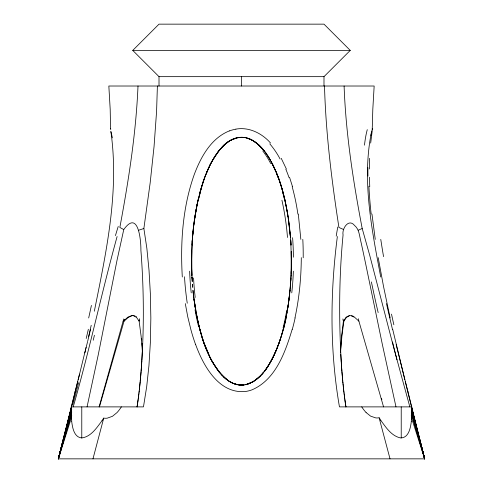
<?xml version="1.0" encoding="UTF-8"?>
<svg xmlns="http://www.w3.org/2000/svg" width="483" height="483" viewBox="0 0 483 483"><rect width="100%" height="100%" fill="white"/><g stroke="black" fill="none" stroke-linecap="round" stroke-linejoin="round"><path stroke-width="0.72" d="M159.01 86.016L159.01 76.658L132.753 50.407L159.01 24.15L323.99 24.15L350.247 50.407L323.99 76.658L323.99 86.016M241.5 86.016L241.5 76.658M291.406 257.113L291.4 265.409M291.267 251.438L291.098 275.413M191.648 268.222L191.666 253.394M301.295 257.656C301.175 277.882 299.225 298.132 294.962 317.911M369.356 168.996L369.598 158.333M191.57 261.194L192.379 239.176M291.37 267.286L291.279 251.456M157.392 86.016L156.589 111.193L154.059 146.488L150.171 182.864L143.868 228.507L146.856 248.286L149.012 270.148L150.364 293.658L150.847 318.17L150.358 342.652L148.939 365.703L146.687 386.732L143.463 406.885L71.224 406.885L71.218 417.898L71.75 415.495M372.182 131.135L372.804 109.387L374.162 86.016L108.838 86.016L110.196 109.387L110.571 129.184M291.382 266.815L291.315 269.629M191.733 251.401L191.902 275.503M291.321 269.375L291.189 273.456M291.273 271.029L290.422 286.002L288.882 300.275M138.005 86.016C136.001 133.574 128.569 180.714 119.85 227.445L123.763 229.57L116.977 260.506L98.23 354.89L87.055 406.885M142.388 350.187L141.857 360.143M291.098 275.497C289.003 308.178 284.173 342.737 265.185 370.274M191.999 245.068L192.306 240.003M340.352 352.892L341.59 336.319L343.389 321.364L346.076 317.246L349.052 315.665A10.62 7.088 66.8 0 1 350.815 315.665L354.739 317.397L358.893 321.153L383.556 406.885M290.814 280.569L290.947 278.359M141.748 361.9C144.145 324.733 143.789 287.379 140.897 250.248C141.036 240.812 138.428 209.073 123.763 229.57M340.509 352.711L341.898 336.12L343.872 321.153L346.444 317.397L349.698 315.665M141.634 363.651L141.851 360.898M141.513 365.402L141.736 362.679M192.174 241.983L193.037 231.357M141.392 367.158L141.622 364.454M141.495 366.229L141.133 370.66M141.368 368.004L140.553 377.67M192.494 237.696L193.381 228.097M372.435 129.112L372.429 128.665L372.212 129.124M192.5 237.473L193.852 224.118M141.096 371.548L140.227 381.172M290.319 287.18L290.5 284.976M140.487 378.581L139.515 388.169M289.909 291.575L290.048 290.108M140.155 382.083L139.388 389.328M370.684 143.089L372.109 131.636M289.806 292.565L288.454 303.342M139.128 391.653L139.418 389.075M289.589 294.497L289.251 297.413M138.923 393.397L139.219 390.819M411.317 421.46C410.538 427.86 408.745 438.141 400.443 437.93C391.393 435.932 385.905 427.34 380.773 420.331M138.712 395.136L139.013 392.564M395.988 406.885L382.445 344.886L367.388 272.152C365.13 261.231 362.842 250.309 360.396 239.423C359.298 234.43 358.815 228.96 354.588 225.495C348.605 218.002 341.747 228.791 343.063 234.973C338.969 277.127 338.843 319.631 341.252 361.9M138.494 396.881L138.802 394.309M193.472 227.36L196.207 209.097M138.271 398.614L138.585 396.048M289.082 298.717L288.701 301.609M138.361 397.793L137.112 406.885M193.834 224.293L194.836 217.127M138.132 399.532L137.081 406.885M194.305 220.767L197.897 200.819L203.258 181.523M288.176 305.184L288.568 302.533M337.363 236.531C330.064 292.97 329.726 350.724 339.458 406.885L411.776 406.885L411.782 418.175L411.244 415.652M288.429 303.493L287.409 309.923M288.103 305.648L287.355 310.243M287.536 309.162L288.073 305.848M194.927 216.493L196.231 208.904M71.478 406.831L78.693 377.465M287.125 311.529L286.22 316.311M286.956 312.471L285.924 317.736M196.358 208.276L197.674 201.828M196.973 205.13L200.071 192.029M94.33 311.215C106.182 252.307 119.5 191.516 110.836 131.231M142.533 353.429L141.102 336.12L139.128 321.153L139.647 318.75M284.934 322.318L285.652 319.052M91.215 325.294L88.57 336.814M198.35 198.845C192.367 224.788 190.634 251.613 192.041 278.166M86.077 347.434L78.783 377.283M198.284 199.141L198.682 197.475M90.2 330.825L90.502 329.557M89.741 332.721L90.043 331.459M99.1 406.885L123.739 318.955M75.529 390.095L58.328 458.85L424.672 458.85L396.151 344.633M89.59 333.348L87.773 340.865M87.622 341.481L85.908 348.478M371.729 130.881C361.525 179.344 371.753 229.19 380.731 276.994M85.473 350.247L85.69 349.366M84.821 352.88L85.256 351.129M99.444 406.885L124.554 319.348M78.186 379.668L79.532 374.126M77.805 381.19L75.125 391.749M71.538 406.97L58.328 458.85L71.375 417.789M284.167 325.566C280.816 338.988 276.348 352.3 269.23 364.23M71.617 406.783L58.328 458.85L59.186 456.194M71.665 407.181L58.328 458.85L71.333 414.825M71.635 407.592L58.328 458.85L71.774 411.939M71.689 408.207L58.328 458.85L71.659 411.172M282.905 330.432L283.551 327.999M65.416 432.225L58.328 458.85L71.75 409.276M65.803 430.782L66.376 428.626M92.971 458.85L103.73 418.115A11.405 10.801 -7.3 0 0 107.262 418.157L112.436 416.31L117.007 412.591A40.077 38.429 -5.3 0 0 121.372 406.855M199.805 193.025L201.912 185.677M199.944 192.494L200.548 190.296M73.223 406.885C89.409 350.507 101.539 293.072 117.109 236.531M282.404 332.25L282.742 331.036M200.252 191.383L200.976 188.793M292.179 329.303C285.29 352.101 275.799 379.566 252.048 389.817A30.103 29.191 0.3 0 1 245.219 391.514C218.835 393.911 203.355 365.812 195.675 344.633M200.705 189.753L201.019 188.66M281.529 335.268L282.235 332.853M201.169 188.147L204.061 179.211M280.973 337.062L281.341 335.866M201.834 185.931L204.732 177.358M59.409 455.535L59.838 454.213M280.019 340.038L280.786 337.659M202.48 183.878L205.625 175.003M280.303 339.151C276.185 351.546 270.872 363.88 262.275 373.866M278.582 344.156L279.21 342.399M203.911 179.628L207.11 171.362M278.057 345.587L278.371 344.741M204.997 176.657L210.196 164.661L215.472 155.454M205.227 176.047L205.836 174.478M277.417 347.265L276.753 348.937M206.03 173.989L209.23 166.641M276.415 349.764L275.727 351.413M206.356 173.174L209.036 167.052M207.775 169.823L210.66 163.737M209.519 166.037L211.029 163.031M209.936 165.18L211.832 161.527M210.926 163.242L213.088 159.305M211.983 161.25L218.558 151.143L225.513 143.807M213.341 158.871L220.483 148.794M213.945 157.863L216.342 154.162M268.554 365.335C264.811 371.27 260.307 376.921 254.432 380.87M102.076 420.627C96.823 427.63 91.166 436.668 81.778 437.972C73.881 437.236 72.486 427.503 71.659 421.182M216.028 154.626L216.589 153.805M218.238 151.553L217.163 153.002L220.864 148.366L224.71 144.502M218.787 150.847L223.937 145.202L229.793 140.74M263.579 372.321L261.756 374.446M263.072 372.936L260.971 375.285M123.159 321.364L127.747 317.246L131.491 315.665A10.62 7.269 -66.3 0 1 133.302 315.665L136.556 317.397L139.128 321.153M261.846 374.325L256.98 378.998L252.639 381.975M124.107 321.153L128.261 317.397L132.185 315.665A10.62 7.088 -66.8 0 1 133.362 315.604M221.655 147.49C228.761 138.742 241.977 133.954 252.174 140.148M260.494 375.786L259.196 377.054M259.939 376.342L254.203 381.021L247.459 384.214M258.538 377.664L253.032 381.751L247.519 384.196M225.344 143.952L228.332 141.67M226.038 143.391L229.497 140.915M253.672 381.365L251.341 382.669M230.246 140.487L236.392 137.945M230.077 140.571L231.846 139.623M358.265 230.192L362.196 228.507C353.224 181.463 345.834 133.942 344.101 86.016M251.8 382.433L245.183 384.728M231.194 139.955L236.658 137.872M250.55 383.049C245.177 385.621 238.735 385.772 233.265 383.405M232.746 139.207L233.651 138.826M138.79 230.192L143.868 228.507M229.395 130.881C210.98 138.259 200.753 157.144 194.154 174.798C182.61 207.43 180.268 242.665 182.308 276.994M245.775 384.643L246.644 384.438M235.879 129.124C248.968 126.715 262.13 133.368 270.589 143.089M132.753 50.407L350.247 50.407M159.01 76.658L323.99 76.658M244.422 137.498L245.394 137.661M237.817 384.728C230.922 383.484 225.175 378.907 220.646 373.77A58.521 56.807 -13.7 0 1 218.95 371.753L212.641 362.31M351.509 315.665L352.771 315.985M133.948 315.665L135.041 315.985M236.984 384.595C230.717 383.152 225.398 379.028 221.154 374.325M246.342 137.872L251.806 139.955M248.286 138.434L252.814 140.511M232.703 383.164L238.433 384.866L243.981 384.945A19.006 17.895 -0.2 0 1 238.735 384.933M232.884 383.242L229.129 381.238M353.393 316.226L354.021 316.522M343.449 229.449L338.933 227.457C331.724 180.612 325.808 133.441 324.504 86.016M343.377 229.413L343.691 229.57M231.828 382.753L229.328 381.365M252.585 140.378L258.677 144.852L263.682 150.183M252.663 140.42L256.962 143.391M228.761 381.002C203.452 360.668 198.078 325.246 193.466 295.035M227.704 380.278L228.513 380.833M254.559 141.597L257.566 143.874M136.031 316.522L136.49 316.866M227.01 379.765L224.957 378.104M257.481 143.807L264.442 151.143M223.635 376.897L224.293 377.513M258.846 145.003L261.309 147.454M366.054 412.5L370.6 416.135L375.738 417.898A11.206 10.638 6.2 0 0 379.107 417.771L390.029 458.85M221.093 374.277L221.715 374.959M261.907 148.1L263.072 149.446M219.874 372.876L220.477 373.582M263.646 150.141L264.213 150.847M218.69 371.415L219.276 372.151M219.107 371.946L214.736 365.794L211.337 359.92M264.769 151.559L266.809 154.379M265.318 152.29L265.861 153.033M217.543 369.906L211.928 361.03M267.002 154.663L270.208 159.819M267.92 156.051L270.685 160.664M269.629 158.822C263.966 149.374 256.062 139.569 244.603 137.522A20.075 19.888 2.6 0 0 241.5 137.293M269.912 159.305L275.89 171.362M212.013 361.187L210.799 358.905M271.211 161.612L271.7 162.517M271.017 161.25L276.505 172.848M281.251 158.333L286.371 168.996M271.911 162.916L276.566 172.98M211.083 359.455L209.471 356.249M209.918 357.166L211.041 359.376M139.062 320.223L139.346 320.784M272.647 164.353L273.112 165.283M199.908 329.376A186.468 181.089 -26.4 0 0 204.249 343.612L210.208 357.746M209.652 356.605L203.548 341.716L198.833 325.566M273.77 166.641L277.459 175.238M207.956 352.97L205.184 346.233M276.536 172.914C283.569 190.278 287.337 208.807 289.528 227.36M276.723 173.373L278.365 177.623M110.673 128.798L110.812 129.196M277.701 175.86L278.86 179M278.262 177.346L279.216 180.002M278.558 178.161L281.287 186.323M289.54 177.267L292.499 186.637M279.089 179.628L280.774 184.687M279.524 180.89L280.424 183.576M411.462 406.97L424.672 458.85L411.607 418.115M423.814 456.194L424.672 458.85L411.383 406.783M280.708 184.476L282.344 189.922M280.979 185.321L283.195 193.025M362.196 228.507L369.779 255.525L393.319 346.19L409.838 406.885M411.522 406.831L405.315 381.673M411.77 414.825L424.672 458.85L411.335 407.181M200.65 332.449L201 333.675M411.281 411.939L424.672 458.85L411.365 407.592M281.945 188.527L284.179 196.901M381.576 398.578L381.866 399.616M200.306 331.223L198.706 325.035M418.061 434.422L418.64 436.578M419.033 438.015L424.672 458.85L416.654 428.463M411.262 408.473L424.672 458.85M412.265 411.824L412.838 413.997M413.219 415.44L414.366 419.781M414.746 421.23L416.274 427.02M199.817 329.4L196.273 313.69L193.78 297.667M404.784 379.547L392.697 329.303M407.495 390.179L407.875 391.749M358.295 318.75L358.893 321.153M392.546 329.75L386.46 303.608M284.318 197.462L284.849 199.714M284.65 198.845L287.608 213.679M390.137 317.911L383.532 286.479L378.195 257.656M198.066 322.318L196.044 312.471M342.864 318.955L343.389 321.364M343.612 319.951L343.872 321.153M185.303 303.608L187.748 316.757L190.918 329.75A197.209 192.149 -19 0 0 195.621 344.651M195.464 309.162L193.979 299.225M195.265 307.961L193.991 299.291M287.723 214.331L290.531 237.733L288.605 220.091M345.919 406.885L345.351 403.027M345.888 406.885L344.868 399.532M375.261 239.381L371.958 214.084M345.357 403.214L344.639 397.793M298.307 214.084L300.843 239.381M344.415 396.048L344.729 398.614M344.198 394.309L344.506 396.881M343.987 392.564L344.288 395.136M343.781 390.819L344.077 393.397M193.429 294.624L193.768 297.546M343.582 389.075L343.872 391.653M193.194 292.565L193.568 295.898M343.389 387.33L343.679 389.914M343.202 385.579L343.485 388.169M192.989 290.524L193.26 293.103M343.021 383.834L343.298 386.418M342.845 382.083L343.117 384.673M289.619 228.097L290.79 241.391L291.43 261.194M192.965 290.229L193.26 293.163M342.676 380.332L342.942 382.922M342.773 381.172L341.632 368.004M342.622 379.747L341.904 371.548M141.61 338.486L141.736 339.935M192.451 284.354L192.699 287.294L192.482 284.704M341.867 370.66L341.505 366.229M142.032 343.552L142.244 346.444M290.712 240.347L290.995 244.911M341.378 364.454L341.608 367.158M192.246 281.408L191.986 276.976L192.24 281.474M341.264 362.679L341.487 365.402M341.366 363.651L340.769 354.383M290.7 240.057L291.007 245.123M142.479 350.036L142.684 353.604M340.557 350.229L340.648 352.01M369.749 186.637L369.423 177.267M191.908 275.443L191.685 269.629M401.222 406.885L401.222 437.972M81.778 406.885L81.778 437.972M366.072 412.482A38.984 37.42 4.2 0 1 361.725 406.849M411.534 418.073A77.691 50.208 60.7 0 1 411.25 421.418M411.697 417.934A11.405 0.465 72 0 1 411.661 418.284M380.827 420.288A80.263 53.698 60.1 0 1 379.167 417.747M103.694 418.085A79.272 52.665 -60 0 1 102.04 420.59M71.321 417.964A11.206 0.386 -72.3 0 1 71.291 417.686M71.762 421.122A78.663 50.606 -61.2 0 1 71.484 417.729M191.232 292.867A298.138 285.695 -53.7 0 1 189.638 271.192M198.658 198.905A184.687 163.785 -69.8 0 1 200.107 193.097M238.397 137.528A20.075 19.888 -2.6 0 1 242.484 137.317M244.036 384.939A19.67 19.103 1 0 1 239.019 384.951M293.362 271.192A298.138 285.695 53.7 0 1 291.768 292.867M282.893 193.097A184.687 163.785 69.8 0 1 284.342 198.905M110.969 131.901A33.23 0.646 78.2 0 1 112.394 137.878M94.427 335.293A248.932 32.759 -78.5 0 1 93.207 340.267M78.632 382.663A107.715 2.536 -76.7 0 1 72.655 405.062M88.353 329.237A181.028 11.459 -78 0 1 86.197 338.517M91.414 305.419A249.729 31.419 -79.1 0 1 88.679 317.977M115.449 235.626A257.626 140.462 -79.3 0 1 118.238 226.424M195.198 297.419A294.847 279.277 -55.1 0 1 193.568 278.009M286.497 316.371A227.523 220.809 37.1 0 1 283.563 328.965M292.601 237.702A290.633 269.532 64 0 1 293.416 257.216M282.265 189.94A202.033 179.447 68.9 0 1 287.916 216.595M276.3 173.095A131.859 121.233 68.1 0 1 277.991 177.448M262.77 150.919A75.759 72.365 69 0 1 270.691 163.544M229.413 130.923A34.408 33.768 6.4 0 1 235.885 129.166M187.259 303.215A301.507 287.156 -54.2 0 1 184.506 276.759M295.131 317.953A238.107 232.057 31.7 0 1 292.324 329.346M302.805 239.381A297.431 278.051 63.5 0 1 303.203 257.783M292.179 186.716A196.853 176.645 68.9 0 1 297.89 214.12M285.833 169.219A134.829 124.65 68 0 1 288.985 177.454M269.78 143.819A78.88 76.175 69.2 0 1 280.062 158.967M336.21 236.157A257.868 213.993 73.3 0 1 337.774 227.028M370.914 135.463A34.408 0.743 -79 0 1 371.59 132.541M378.165 312.586A301.507 74.575 79.4 0 1 371.403 281.945M396.954 359.769A197.209 14.484 77.7 0 1 392.534 342M393.862 324.769A238.107 28.056 78.9 0 1 391.49 314.125M383.562 256.66A297.431 94.505 80.4 0 1 380.767 239.381M371.155 213.933A196.853 81.023 79.9 0 1 368.909 186.215M367.943 176.066A134.829 47.642 81.2 0 1 367.913 167.595M364.484 145.166A78.88 19.139 84.5 0 1 367.279 129.655M233.706 138.953A20.666 19.942 -6.1 0 1 242.472 137.389M281.921 200.228A232.728 200.282 69.5 0 1 287.488 237.485M286.775 310.128A239.375 231.297 39.1 0 1 283.098 327.872M275.588 351.358A97.439 94.674 17.2 0 1 264.37 371.729M205.13 346.251A173.053 168.404 -26.8 0 1 202.039 337.351M198.247 325.162A240.431 233.12 -39 0 1 195.035 309.784"/></g></svg>
